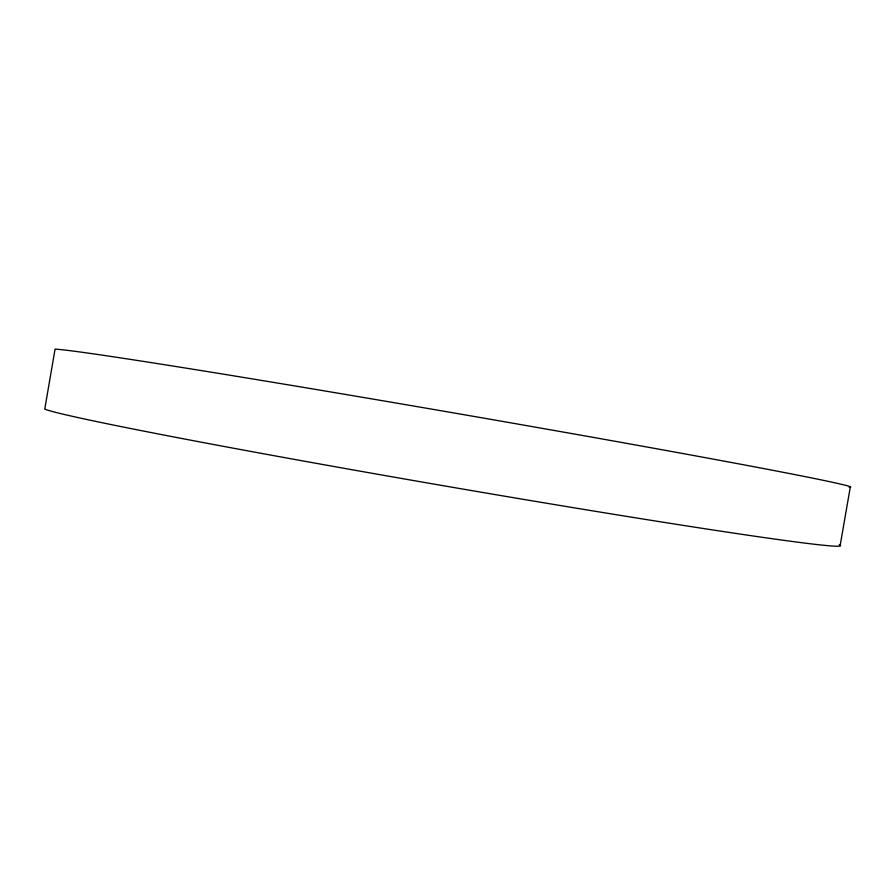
<?xml version="1.0" encoding="UTF-8"?>
<svg xmlns="http://www.w3.org/2000/svg" width="895" height="895" viewBox="0 0 895 895"><rect width="100%" height="100%" fill="white"/><g stroke="black" fill="none" stroke-linecap="round" stroke-linejoin="round"><path stroke-width="1.34" d="M840.192 545.268L850.25 487.316M849.21 487.35A404.797 5.549 9.8 0 0 489.811 419.184A404.797 5.549 9.8 0 0 55.065 349.128L44.75 409.138A404.741 8.458 9.8 0 0 477.303 491.545A404.741 8.458 9.8 0 0 839.23 544.786"/></g></svg>
